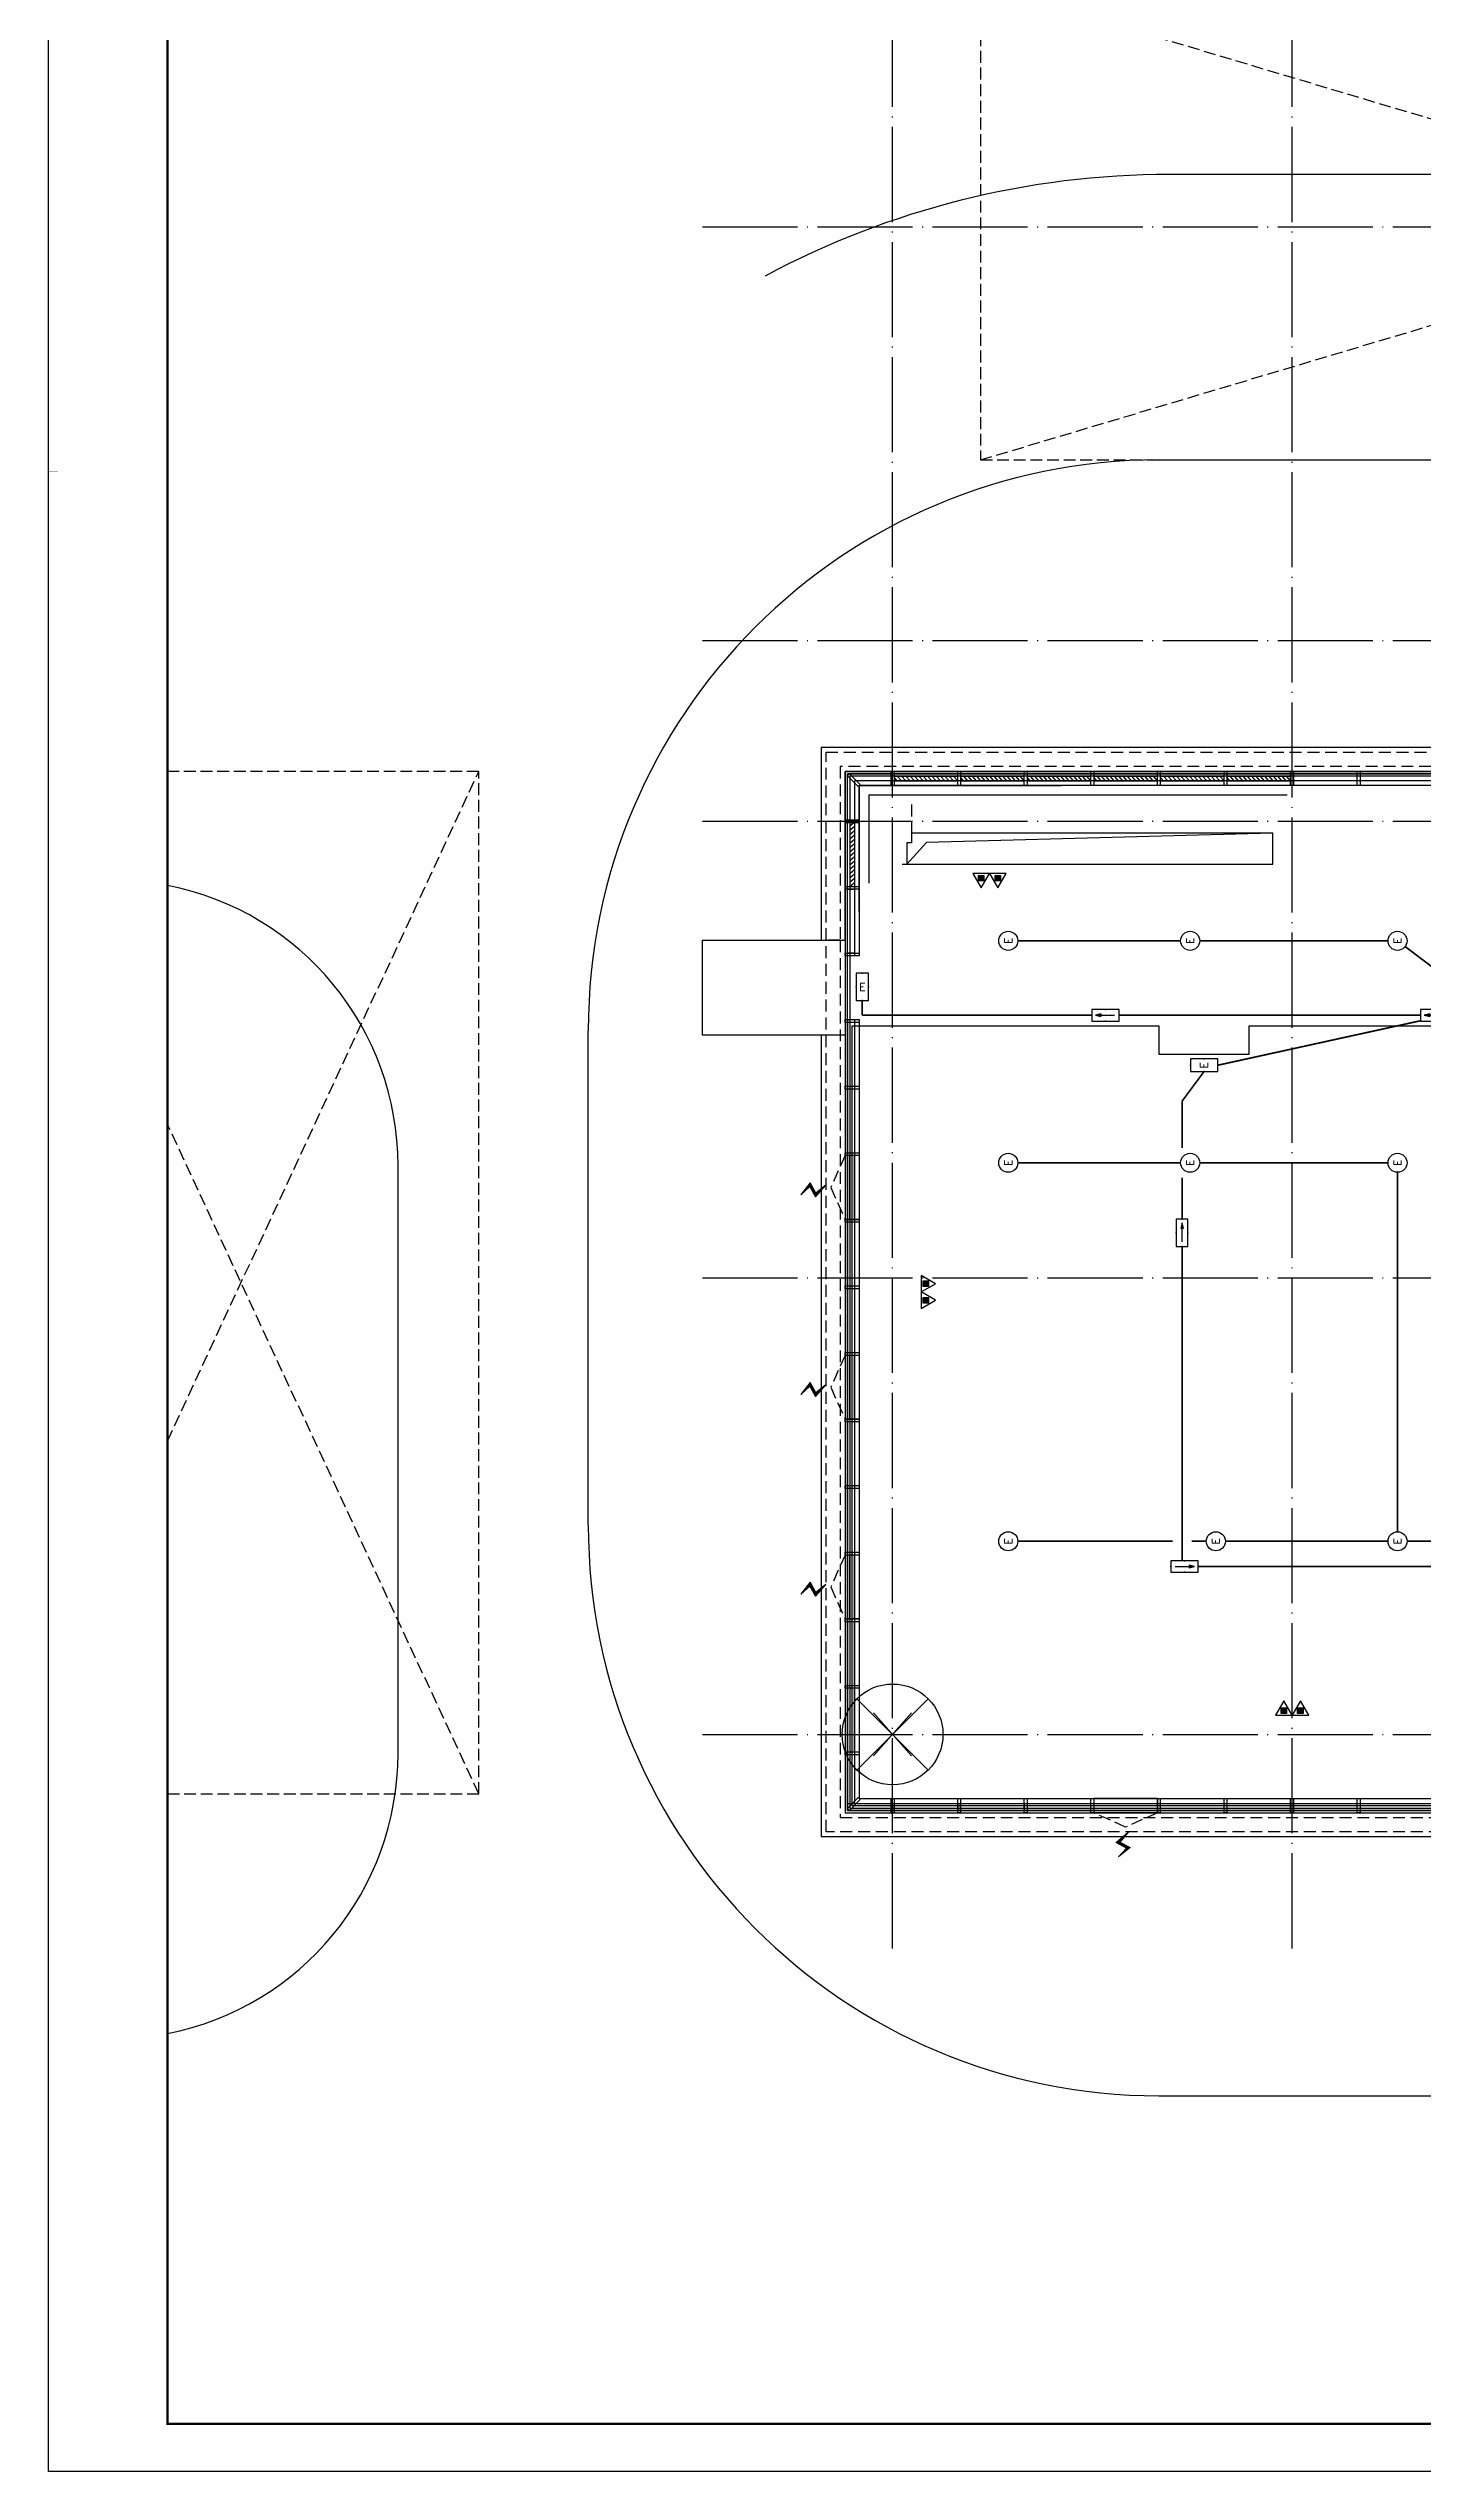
# Model space of a CAD drawing. Extents: x -2209072 to 495824, y -92434 to 572724.
# Drawn here: x 160259 to 189157, y -15500 to 35450 of the extents above; entities that cross this region are included whole.
import ezdxf
from ezdxf.enums import TextEntityAlignment as Align

# ---------------------------------------------------------------- set-up
doc = ezdxf.new("R2010")
doc.units = 0
doc.header["$LTSCALE"] = 1000
doc.header["$MEASUREMENT"] = 0
for name, pattern in [('6#7#幕墙$0$DASH', [0.35, 0.25, -0.1]), ('DASH', [0.35, 0.25, -0.1]), ('X-104 6#7#平面$0$104-1112 结构$0$$AUDIT_BAD_LTYPE1', [0]), ('X-104 6#7#平面$0$CACHE', [0.375, 0.25, -0.125]), ('X-104 6#7#平面$0$DASH', [0.35, 0.25, -0.1]), ('X-104 6#7#平面$0$DOTE', [2.42, 2, -0.2, 0.02, -0.2])]:
    doc.linetypes.add(name, pattern=pattern)
doc.layers.get('0').update_dxf_attribs({"linetype": 'CONTINUOUS'})
doc.layers.get('Defpoints').update_dxf_attribs({"linetype": 'CONTINUOUS'})
doc.layers.add('6#7#幕墙$0$04-不打印_辅助线', color=165, linetype='CONTINUOUS', plot=False)
for name, color, linetype in [('6#7#幕墙$0$04-电动窗', 1, 'CONTINUOUS'), ('6#7#幕墙$0$A-C_玻璃幕墙', 140, 'CONTINUOUS'), ('6#7#幕墙$0$A-C_窗', 140, 'CONTINUOUS'), ('EQUIP-照明', 3, 'CONTINUOUS'), ('WIRE-应急', 2, 'DASH'), ('X-104 6#7#平面$0$A-E_楼梯', 171, 'CONTINUOUS'), ('X-104 6#7#平面$0$A-O_散水', 134, 'CONTINUOUS'), ('X-104 6#7#平面$0$A-SUR_看线', 231, 'CONTINUOUS'), ('X-104 6#7#平面$0$A-TECH_结构', 21, 'CONTINUOUS'), ('X-104 6#7#平面$0$A_AXIS-轴线', 36, 'X-104 6#7#平面$0$DOTE'), ('X-104 6#7#平面$0$A_STR-砌块墙', 121, 'CONTINUOUS'), ('X-104 6#7#平面$0$EQUIP_消防-01', 7, 'CONTINUOUS'), ('X-104 6#7#平面$0$M-消防 救援场地', 240, 'X-104 6#7#平面$0$DASH'), ('X-104 6#7#平面$0$M-道路 边线', 151, 'CONTINUOUS'), ('X-104 6#7#平面$0$TWT_TEXT', 7, 'CONTINUOUS')]:
    doc.layers.add(name, color=color, linetype=linetype)
doc.layers.add('X-104 6#7#平面$0$000套内', color=226, linetype='CONTINUOUS', lineweight=30, plot=False)
doc.styles.add('_TEL_DIM', font='SIMPLEX', dxfattribs={"width": 0.8, "height": 3.5, "bigfont": 'HZTXT'})

# ---------------------------------------------------------------- blocks, each defined once
blk = doc.blocks.new('X-104 6#7#平面$0$dsgdfg')
at = {"layer": 'X-104 6#7#平面$0$A_AXIS-轴线'}
for points in [[(0, -4500), (0, 60900)], [(8400, -4500), (8400, 60900)], [(-4000, 31700), (114300, 31700)], [(-4000, 23000), (114300, 23000)], [(-4000, 19200), (114300, 19200)], [(-4000, 9600), (114300, 9600)], [(-4000, 0), (114300, 0)]]:
    blk.add_lwpolyline(points, dxfattribs=at)
blk = doc.blocks.new('X-104 6#7#平面$0$1f结构')
at = {"layer": 'Defpoints'}
for p, q in [((-400, -450), (400, 450)), ((-400, 450), (400, -450))]:
    blk.add_line(p, q, dxfattribs=at)
blk = doc.blocks.new('X-104 6#7#平面$0$ghgfjjk')
at = {"layer": 'X-104 6#7#平面$0$A-TECH_结构', "linetype": 'X-104 6#7#平面$0$DASH'}
blk.add_line((200, 18300), (7900, 18300), dxfattribs=at)
at = {"layer": 'X-104 6#7#平面$0$A-TECH_结构'}
for points in [[(8000, 18951), (710, 18754), (300, 18301)], [(400, 18950), (400, 18750), (300, 18750), (300, 18300), (8000, 18300), (8000, 18950), (400, 18950)]]:
    blk.add_lwpolyline(points, dxfattribs=at)
blk = doc.blocks.new('图框-A0+1-4')
for points, const_width in [([(0.02, 0.02), (1486.02, 0.02), (1486.02, 841.03), (0.02, 841.03)], 0.05), ([(1411.02, 831.03), (25.02, 831.03), (25.02, 10.03), (1411.02, 10.03)], 0.5)]:
    blk.add_lwpolyline(points, close=True, dxfattribs=dict(const_width=const_width))
at = {"const_width": 0.05}
blk.add_lwpolyline([(0.02, 420.53), (2.02, 420.53)], dxfattribs=at)
blk = doc.blocks.new('X-104 6#7#平面$0$esafrg')
at = {"layer": 'X-104 6#7#平面$0$A-TECH_结构'}
blk.add_lwpolyline([(-250, -89350), (-250, -67550), (42200, -67550), (42200, -65450), (39100, -65450), (39100, -55450), (59650, -55450), (59650, -52100), (59150, -52100), (59150, -30350), (111450, -30350), (111450, -52150), (69100, -52150), (69100, -55450), (71500, -55450), (71500, -65450), (51550, -65450), (51550, -67550), (52050, -67550), (52050, -89350)], close=True, dxfattribs=at)
blk = doc.blocks.new('X-104 6#7#平面$0$A$C5A7B30E4')
at = {"layer": 'X-104 6#7#平面$0$M-消防 救援场地'}
for p, q in [((1848, 26798), (35348, 36798)), ((1848, 36798), (35348, 26798)), ((-15250, 6169), (-8702, 20248)), ((-8702, -1252), (-15250, 12827))]:
    blk.add_line(p, q, dxfattribs=at)
blk.add_lwpolyline([(1848, 26798), (35348, 26798), (35348, 36798), (1848, 36798)], close=True, dxfattribs=at)
blk.add_lwpolyline([(-15250, -1252), (-8702, -1252), (-8702, 20248), (-15250, 20248)], dxfattribs=at)
at = {"layer": 'X-104 6#7#平面$0$M-道路 边线'}
for p, q in [((21130, 32800), (5825, 32800)), ((5600, 26800), (21270, 26800)), ((-6400, 4400), (-6400, 14800)), ((-10400, -400), (-10400, 11962)), ((5600, -7600), (46964, -7600))]:
    blk.add_line(p, q, dxfattribs=at)
for centre, radius, start, end in [((5825, 14800), 18000, 90, 118.1983), ((5600, 14800), 12000, 90, 180), ((-16400, 11962), 6000, 0, 78.9511), ((5600, 4400), 12000, 180, 270), ((-16400, -400), 6000, 281.0488, 0)]:
    blk.add_arc(centre, radius, start, end, dxfattribs=at)
blk = doc.blocks.new('6#7#幕墙$0$$TCHSYS$WIN2D')
for p, q in [((-0.5, 0.5), (0.5, 0.5)), ((-0.5, 0.5), (-0.5, -0.5)), ((0.5, 0.5), (0.5, -0.5)), ((0.5, 0.167), (-0.5, 0.167)), ((0.5, -0.167), (-0.5, -0.167)), ((-0.5, -0.5), (0.5, -0.5))]:
    blk.add_line(p, q)
blk = doc.blocks.new('6#7#幕墙$0$开启扇')
at = {"layer": '6#7#幕墙$0$04-电动窗'}
h = blk.add_hatch(color=1, dxfattribs=at)
h.dxf.hatch_style = 1
h.paths.add_polyline_path([(822, 978), (651, 790), (867, 672), (619, 453), (788, 663), (571, 780)])
at = {"layer": '6#7#幕墙$0$04-电动窗', "color": 1}
blk.add_lwpolyline([(822, 978), (651, 790), (867, 672), (619, 453), (788, 663), (571, 780), (822, 978)], close=True, dxfattribs=at)
at = {"layer": '6#7#幕墙$0$A-C_窗', "linetype": '6#7#幕墙$0$DASH'}
blk.add_lwpolyline([(0, 50), (670, 350), (1340, 50)], dxfattribs=at)
at = {"layer": '6#7#幕墙$0$A-C_窗', "xscale": -1340, "yscale": 300, "zscale": 1340, "rotation": 180}
blk.add_blockref('6#7#幕墙$0$$TCHSYS$WIN2D', (670, -100), dxfattribs=at)
blk = doc.blocks.new('6#7#幕墙$0$FDFSG')
at = {"layer": 'Defpoints'}
blk.add_lwpolyline([(-749, 749), (0, 0), (-749, -749), (749, 749), (0, 0), (749, -749)], dxfattribs=at)
blk.add_circle((0, 0), 1059, dxfattribs=at)
blk = doc.blocks.new('6#7#幕墙$0$$WINLIB2D$00000039')
at = {"color": 0}
for points in [[(-0.5, 0.5), (-0.5, -0.5)], [(0.5, 0.5), (-0.5, 0.5)], [(0.5, -0.5), (0.5, 0.5)], [(-0.5, 0.167), (0.5, 0.167)], [(-0.452, -0.167), (-0.5, 0.084)], [(-0.384, -0.167), (-0.448, 0.167)], [(-0.316, -0.167), (-0.38, 0.167)], [(-0.248, -0.167), (-0.312, 0.167)], [(-0.18, -0.167), (-0.244, 0.167)], [(-0.112, -0.167), (-0.176, 0.167)], [(-0.044, -0.167), (-0.108, 0.167)], [(0.024, -0.167), (-0.04, 0.167)], [(0.092, -0.167), (0.028, 0.167)], [(0.16, -0.167), (0.096, 0.167)], [(0.228, -0.167), (0.164, 0.167)], [(0.296, -0.167), (0.232, 0.167)], [(0.364, -0.167), (0.3, 0.167)], [(0.432, -0.167), (0.368, 0.167)], [(0.5, -0.167), (0.436, 0.167)], [(-0.5, -0.167), (0.5, -0.167)], [(0.5, -0.5), (-0.5, -0.5)]]:
    blk.add_lwpolyline(points, dxfattribs=at)
blk = doc.blocks.new('6#7#幕墙$0$jiao')
at = {"layer": '6#7#幕墙$0$A-C_窗'}
blk.add_lwpolyline([(51079, -1171), (51308, -1400), (51350, -1358), (51121, -1129)], close=True, dxfattribs=at)
blk = doc.blocks.new('6#7#幕墙$0$ii')
blk.add_lwpolyline([(-1340, 0), (0, 0), (0, -150), (-1340, -150)], close=True)
blk = doc.blocks.new('*U1967')
blk.add_lwpolyline([(-1360, 0), (-20, 0), (-20, -150), (-1360, -150)], close=True)
blk = doc.blocks.new('*U1974')
blk.add_lwpolyline([(-1360, 0), (-440, 0), (-440, -150), (-1360, -150)], close=True)
blk = doc.blocks.new('*U1960')
at = {"layer": '6#7#幕墙$0$A-C_玻璃幕墙', "xscale": -1, "rotation": 90}
blk.add_blockref('6#7#幕墙$0$开启扇', (50, 670), dxfattribs=at)
blk = doc.blocks.new('6#7#幕墙')
blk.add_point((178012, 0))
at = {"layer": '6#7#幕墙$0$04-不打印_辅助线'}
blk.add_lwpolyline([(160262, 73600), (317912, 73600), (317912, -15500), (160262, -15500)], close=True, dxfattribs=at)
for points in [[(216462, 22350), (219562, 22350), (219562, 20150), (177112, 20150), (177112, -1550), (229312, -1550), (229312, 20150), (228812, 20150), (228812, 22350), (237112, 22350), (237112, 22350), (246312, 22350)], [(186382, 20050), (177212, 20050), (177212, 18301)], [(177312, 17300), (177312, 19950), (181562, 19950)], [(177263, 749), (178012, 0), (177263, -749), (178761, 749), (178012, 0), (178761, -749)]]:
    blk.add_lwpolyline(points, dxfattribs=at)
at = {"layer": '6#7#幕墙$0$A-C_玻璃幕墙'}
for points in [[(216362, 24500), (216362, 22250), (219462, 22250), (219462, 20250), (177012, 20250), (177012, -1650), (229412, -1650), (229412, 20250), (228912, 20250), (228912, 22250), (238912, 22250)], [(206042, 20200), (177062, 20200)], [(206042, 20050), (177212, 20050), (177212, 16370)], [(206042, 19950), (177312, 19950), (177312, 16370)], [(177062, 15030), (177062, -1600), (217242, -1600)], [(177212, 15030), (177212, -1450), (217242, -1450)], [(177312, 15030), (177312, -1350), (217242, -1350)]]:
    blk.add_lwpolyline(points, dxfattribs=at)
for points in [[(177982, 20250), (178042, 20250), (178042, 19950), (177982, 19950)], [(179382, 20250), (179442, 20250), (179442, 19950), (179382, 19950)], [(180782, 20250), (180842, 20250), (180842, 19950), (180782, 19950)], [(182182, 20250), (182242, 20250), (182242, 19950), (182182, 19950)], [(183582, 20250), (183642, 20250), (183642, 19950), (183582, 19950)], [(184982, 20250), (185042, 20250), (185042, 19950), (184982, 19950)], [(186382, 20250), (186442, 20250), (186442, 19950), (186382, 19950)], [(187782, 20250), (187842, 20250), (187842, 19950), (187782, 19950)], [(177312, 19230), (177312, 19170), (177012, 19170), (177012, 19230)], [(177312, 17830), (177312, 17770), (177012, 17770), (177012, 17830)], [(177312, 16430), (177312, 16370), (177012, 16370), (177012, 16430)], [(177312, 15030), (177312, 14970), (177012, 14970), (177012, 15030)], [(177312, 13630), (177312, 13570), (177012, 13570), (177012, 13630)], [(177312, 12230), (177312, 12170), (177012, 12170), (177012, 12230)], [(177312, 10830), (177312, 10770), (177012, 10770), (177012, 10830)], [(177312, 9430), (177312, 9370), (177012, 9370), (177012, 9430)], [(177312, 8030), (177312, 7970), (177012, 7970), (177012, 8030)], [(177312, 6630), (177312, 6570), (177012, 6570), (177012, 6630)], [(177312, 5230), (177312, 5170), (177012, 5170), (177012, 5230)], [(177312, 3830), (177312, 3770), (177012, 3770), (177012, 3830)], [(177312, 2430), (177312, 2370), (177012, 2370), (177012, 2430)], [(177312, 1030), (177312, 970), (177012, 970), (177012, 1030)], [(177312, -370), (177312, -430), (177012, -430), (177012, -370)], [(177982, -1350), (178042, -1350), (178042, -1650), (177982, -1650)], [(179382, -1350), (179442, -1350), (179442, -1650), (179382, -1650)], [(180782, -1350), (180842, -1350), (180842, -1650), (180782, -1650)], [(182182, -1350), (182242, -1350), (182242, -1650), (182182, -1650)], [(183582, -1350), (183642, -1350), (183642, -1650), (183582, -1650)], [(184982, -1350), (185042, -1350), (185042, -1650), (184982, -1650)], [(186382, -1350), (186442, -1350), (186442, -1650), (186382, -1650)], [(187782, -1350), (187842, -1350), (187842, -1650), (187782, -1650)]]:
    blk.add_lwpolyline(points, close=True, dxfattribs=at)
at = {"layer": '6#7#幕墙$0$A-C_窗'}
blk.add_lwpolyline([(177333, -1371), (177104, -1600), (177062, -1558), (177291, -1329)], close=True, dxfattribs=at)
at = {"color": 0, "linetype": 'ByBlock', "lineweight": -2, "transparency": 16777216}
blk.add_blockref('*U1960', (177012, 3100), dxfattribs=at)
at = {"layer": '6#7#幕墙$0$04-不打印_辅助线', "rotation": 359.9999999999999}
blk.add_blockref('6#7#幕墙$0$FDFSG', (178012, 0), dxfattribs=at)
at = {"layer": '6#7#幕墙$0$A-C_玻璃幕墙', "xscale": 1340, "yscale": 300.0000000000001, "zscale": -1340}
for p, rotation in [((178712, 20100), 359.9999999999999), ((180112, 20100), 359.9999999999999), ((181512, 20100), 359.9999999999999), ((182912, 20100), 359.9999999999999), ((184312, 20100), 359.9999999999999), ((185712, 20100), 359.9999999999999), ((177162, 18500), 270)]:
    blk.add_blockref('6#7#幕墙$0$$WINLIB2D$00000039', p, dxfattribs=dict(at, rotation=rotation))
at = {"layer": '6#7#幕墙$0$A-C_玻璃幕墙'}
for name, p, rotation in [('6#7#幕墙$0$ii', (177062, 17770), 90), ('*U1974', (178422, -1450), 359.9980808591542), ('*U1967', (179402, -1450), 359.9980808591542), ('*U1967', (180802, -1450), 359.9980808591542), ('6#7#幕墙$0$开启扇', (183582, -1600), 179.9999999999999)]:
    blk.add_blockref(name, p, dxfattribs=dict(at, rotation=rotation))
at = {"layer": '6#7#幕墙$0$A-C_玻璃幕墙', "xscale": -1, "rotation": 90}
for name, p in [('6#7#幕墙$0$开启扇', (177062, 12170)), ('6#7#幕墙$0$开启扇', (177062, 7970)), ('6#7#幕墙$0$ii', (177062, 1030)), ('6#7#幕墙$0$ii', (177062, -370))]:
    blk.add_blockref(name, p, dxfattribs=at)
at = {"layer": '6#7#幕墙$0$A-C_窗', "rotation": 180}
blk.add_blockref('6#7#幕墙$0$jiao', (228412, 18800), dxfattribs=at)
blk = doc.blocks.new('X-104 6#7#平面$0$$TWTSYS$00000546')
h = blk.add_hatch()
h.set_pattern_fill('ANSI31', color=256, scale=200, style=0)
h.set_pattern_definition([(45, (-38543.802, -6670.83), (-17.67767, 17.67767), [])])
h.paths.add_polyline_path([(-65, 174), (65, 174), (65, 44), (-65, 44)])
for points in [[(0, 344), (-198, 0), (198, 0)], [(-65, 174), (65, 174), (65, 44), (-65, 44)]]:
    blk.add_lwpolyline(points, close=True)
blk = doc.blocks.new('X-104 6#7#平面$0$灭火器1')
at = {"layer": 'X-104 6#7#平面$0$EQUIP_消防-01', "xscale": 0.88, "yscale": 0.88, "zscale": 0.88, "rotation": 270}
for p in [(283402, 14626), (283402, 14277)]:
    blk.add_blockref('X-104 6#7#平面$0$$TWTSYS$00000546', p, dxfattribs=at)
blk = doc.blocks.new('X-104 6#7#平面$0$灭火器2')
at = {"layer": 'X-104 6#7#平面$0$EQUIP_消防-01', "xscale": 0.88, "yscale": 0.88, "zscale": 0.88, "rotation": 90}
for p in [(-4049632, -27064), (-4049632, -27413)]:
    blk.add_blockref('X-104 6#7#平面$0$$TWTSYS$00000546', p, dxfattribs=at)
blk = doc.blocks.new('X-104 6#7#平面$0$A$C61334207')
at = {"layer": 'X-104 6#7#平面$0$EQUIP_消防-01', "rotation": 270}
blk.add_blockref('X-104 6#7#平面$0$灭火器2', (213652, -4049230), dxfattribs=at)
at = {"layer": 'X-104 6#7#平面$0$TWT_TEXT', "linetype": 'ByBlock', "rotation": 270}
blk.add_blockref('X-104 6#7#平面$0$灭火器1', (165598, 301504), dxfattribs=at)
at = {"layer": 'X-104 6#7#平面$0$TWT_TEXT', "linetype": 'ByBlock'}
blk.add_blockref('X-104 6#7#平面$0$灭火器1', (-104788, -5149), dxfattribs=at)
blk = doc.blocks.new('X-104 6#7#平面')
blk.add_line((178012, 18201), (178012, 18201))
at = {"layer": 'X-104 6#7#平面$0$000套内'}
blk.add_lwpolyline([(186712, 20100), (186712, 20100)], close=True, dxfattribs=at)
for points in [[(186712, 14900), (186712, 14900), (189612, 14900), (189612, 9600), (192712, 9600), (192712, 9600), (201062, 9600), (201062, 9100), (202862, 9100), (202862, 9600), (204912, 9600), (204912, 5250), (229262, 5250)], [(229262, -1500), (214412, -1500), (214412, -1500), (214412, -1500), (208812, -1500), (208812, -1500), (177162, -1500), (177162, 14900), (183610, 14900), (183610, 14300), (185510, 14300), (185510, 14900), (186712, 14900), (186712, 14900)]]:
    blk.add_lwpolyline(points, dxfattribs=at)
at = {"layer": 'X-104 6#7#平面$0$A-E_楼梯'}
blk.add_lwpolyline([(177012, 14700), (174012, 14700), (174012, 16700), (177012, 16700)], dxfattribs=at)
at = {"layer": 'X-104 6#7#平面$0$A-O_散水'}
for points in [[(205712, 20250), (205712, 20750), (176512, 20750), (176512, 16700), (177012, 16700)], [(177012, 16700), (177012, 20250), (211812, 20250), (211812, 20750), (207712, 20750), (207712, 20250)], [(177012, 14700), (176512, 14700), (176512, -2150), (216912, -2150), (216912, -1650)]]:
    blk.add_lwpolyline(points, dxfattribs=at)
at = {"layer": 'X-104 6#7#平面$0$A-O_散水', "linetype": 'X-104 6#7#平面$0$CACHE'}
for points in [[(176912, 16700), (176612, 16700), (176612, 20650), (207712, 20650), (207712, 20350), (176912, 20350)], [(176912, 16700), (176912, -1750), (216912, -1750), (216912, -2050), (176612, -2050), (176612, 16700)]]:
    blk.add_lwpolyline(points, close=True, dxfattribs=at)
at = {"layer": 'X-104 6#7#平面$0$A-SUR_看线'}
for points in [[(186312, 19950), (177312, 19950), (177312, 17900)], [(186312, 19750), (177512, 19750), (177512, 17900)]]:
    blk.add_lwpolyline(points, dxfattribs=at)
at = {"layer": 'X-104 6#7#平面$0$A-TECH_结构', "linetype": 'X-104 6#7#平面$0$DASH'}
blk.add_line((178412, 19550), (178412, 18750), dxfattribs=at)
at = {"linetype": 'X-104 6#7#平面$0$104-1112 结构$0$$AUDIT_BAD_LTYPE1'}
blk.add_blockref('X-104 6#7#平面$0$A$C61334207', (0, 0), dxfattribs=at)
for name, p in [('6#7#幕墙', (0, 0)), ('X-104 6#7#平面$0$dsgdfg', (178012, 0)), ('X-104 6#7#平面$0$1f结构', (178012, 0))]:
    blk.add_blockref(name, p)
at = {"xscale": 100, "yscale": 100, "zscale": 100}
blk.add_blockref('图框-A0+1-4', (160259, -15500), dxfattribs=at)
at = {"color": 1}
blk.add_blockref('X-104 6#7#平面$0$A$C5A7B30E4', (178012, 0), dxfattribs=at)
at = {"layer": 'X-104 6#7#平面$0$A-TECH_结构'}
blk.add_blockref('X-104 6#7#平面$0$ghgfjjk', (178012, 0), dxfattribs=at)
at = {"layer": 'X-104 6#7#平面$0$A_STR-砌块墙'}
blk.add_blockref('X-104 6#7#平面$0$esafrg', (177312, 87750), dxfattribs=at)
blk = doc.blocks.new('$equip$00001838')
blk.add_circle((0, 0), 0.5)
at = {"color": 7, "style": '_TEL_DIM'}
blk.add_attdef('$TEXT$', text='', height=0.4, dxfattribs=at).set_placement((0, 0), align=Align.MIDDLE_CENTER)
at = {"color": 7, "style": '_TEL_DIM', "flags": 1}
blk.add_attdef('A', text='', height=0.00002, dxfattribs=at).set_placement((0, 0), align=Align.MIDDLE_CENTER)
blk = doc.blocks.new('$equip$00002540')
blk.add_hatch(color=256).paths.add_polyline_path([(0.24, 0.37), (0.24, 0.23), (0.53, 0.3)])
for p, q in [((-0.72, 0.6), (-0.72, 0)), ((0.72, 0.6), (-0.72, 0.6)), ((-0.72, 0), (0.72, 0)), ((0.24, 0.37), (0.24, 0.23)), ((0.53, 0.3), (0.24, 0.37)), ((0.24, 0.23), (0.53, 0.3)), ((0.72, 0), (0.72, 0.6))]:
    blk.add_line(p, q)
at = {"color": 7}
blk.add_line((-0.48, 0.3), (0.48, 0.3), dxfattribs=at)
at = {"const_width": 0.02}
blk.add_lwpolyline([(-0.72, 0.6), (-0.72, 0), (0.72, 0), (0.72, 0.6), (-0.72, 0.6), (-0.72, 0)], dxfattribs=at)
for p in [(-0.72, 0.3), (0, 0.6), (0, 0), (0.72, 0.3)]:
    blk.add_point(p)
at = {"color": 7, "style": '_TEL_DIM', "flags": 1}
blk.add_attdef('A', text='', height=0.00002, dxfattribs=at).set_placement((0, 0), align=Align.MIDDLE_CENTER)
blk = doc.blocks.new('$equip_U$00000189(HT0843)')
at = {"color": 2}
for p, q in [((-0.72, 0.66), (-0.72, 0)), ((0.72, 0.66), (-0.72, 0.66)), ((-0.72, 0), (0.72, 0)), ((0.72, 0), (0.72, 0.66))]:
    blk.add_line(p, q, dxfattribs=at)
at = {"color": 2, "const_width": 0.0125}
for points in [[(0.72, 0.66), (0.72, 0.66), (-0.72, 0.66)], [(-0.72, 0.66), (-0.72, 0)], [(-0.72, 0), (0.72, 0)], [(0.72, 0), (0.72, 0.66)]]:
    blk.add_lwpolyline(points, dxfattribs=at)
at = {"color": 2}
blk.add_lwpolyline([(-0.72, 0.66), (-0.72, 0)], dxfattribs=at)
for p in [(-0.72, 0.33), (0, 0.66), (0, 0), (0.72, 0.33)]:
    blk.add_point(p)
at = {"color": 7, "style": '_TEL_DIM'}
blk.add_attdef('$TEXT$', text='', height=0.4, dxfattribs=at).set_placement((0, 0.33), align=Align.MIDDLE_CENTER)
at = {"color": 7, "style": '_TEL_DIM', "flags": 1}
blk.add_attdef('A', text='', height=0.000025, dxfattribs=at).set_placement((0, 0), align=Align.MIDDLE_CENTER)
blk = doc.blocks.new('$equip$00002541')
blk.add_hatch(color=256).paths.add_polyline_path([(-0.24, 0.37), (-0.53, 0.3), (-0.24, 0.23)])
for p, q in [((-0.72, 0.6), (-0.72, 0)), ((0.72, 0.6), (-0.72, 0.6)), ((-0.72, 0), (0.72, 0)), ((-0.24, 0.37), (-0.53, 0.3)), ((-0.53, 0.3), (-0.24, 0.23)), ((-0.24, 0.37), (-0.24, 0.23)), ((0.72, 0), (0.72, 0.6))]:
    blk.add_line(p, q)
at = {"color": 7}
blk.add_line((-0.48, 0.3), (0.48, 0.3), dxfattribs=at)
at = {"const_width": 0.03}
blk.add_lwpolyline([(-0.72, 0.6), (-0.72, 0), (0.72, 0), (0.72, 0.6), (-0.72, 0.6), (-0.72, 0)], dxfattribs=at)
for p in [(-0.72, 0.3), (0, 0.6), (0, 0), (0.72, 0.3)]:
    blk.add_point(p)
at = {"color": 7, "style": '_TEL_DIM', "flags": 1}
blk.add_attdef('A', text='', height=0.00002, dxfattribs=at).set_placement((0, 0), align=Align.MIDDLE_CENTER)
blk = doc.blocks.new('$equip$00002534')
for p, q in [((-0.72, 0.66), (-0.72, 0)), ((0.72, 0.66), (-0.72, 0.66)), ((-0.72, 0), (0.72, 0)), ((0.72, 0), (0.72, 0.66))]:
    blk.add_line(p, q)
at = {"const_width": 0.03}
blk.add_lwpolyline([(-0.72, 0.66), (-0.72, 0), (0.72, 0), (0.72, 0.66), (-0.72, 0.66), (-0.72, 0)], dxfattribs=at)
for p in [(-0.72, 0.33), (0, 0.66), (0, 0), (0.72, 0.33)]:
    blk.add_point(p)
at = {"color": 7, "style": '_TEL_DIM'}
blk.add_attdef('$TEXT$', text='', height=0.4, dxfattribs=at).set_placement((0, 0.33), align=Align.MIDDLE_CENTER)
at = {"color": 7, "style": '_TEL_DIM', "flags": 1}
blk.add_attdef('A', text='', height=0.00002, dxfattribs=at).set_placement((0, 0), align=Align.MIDDLE_CENTER)

msp = doc.modelspace()

# ---------------------------------------------------------------- linework, layer by layer
at = {"layer": 'WIRE-应急', "linetype": 'DASH', "const_width": 35}
for points in [[(180645, 16686), (184070, 16686)], [(184470, 16686), (188431, 16686)], [(190770, 15071), (188791, 16566)], [(177375, 15428), (177375, 15120)], [(182202, 15120), (177375, 15120)], [(189115, 15120), (182778, 15120)], [(189115, 15006), (184850, 14070)], [(184099, 13313), (184562, 13938)], [(184099, 12332), (184099, 13313)], [(180645, 12019), (184070, 12019)], [(184099, 10836), (184099, 11707)], [(184470, 12019), (188431, 12019)], [(188631, 4260), (188631, 11819)], [(184099, 10260), (184099, 3652)], [(180645, 4060), (183899, 4060)], [(184299, 4060), (184610, 4060)], [(185010, 4060), (188431, 4060)], [(188831, 4060), (192256, 4060)], [(184438, 3532), (193527, 3532)]]:
    msp.add_lwpolyline(points, dxfattribs=at)

# ---------------------------------------------------------------- block references
msp.add_blockref('X-104 6#7#平面', (0, 0))
at = {"layer": 'EQUIP-照明', "xscale": 400, "yscale": 400, "zscale": 400, "rotation": 90}
for p in [(180445, 16686), (184270, 16686), (188631, 16686), (180445, 12019), (184270, 12019), (188631, 12019), (180445, 4060), (184810, 4060), (188631, 4060)]:
    msp.add_blockref('$equip$00001838', p, dxfattribs=at).add_auto_attribs({'$TEXT$': 'E'})
at = {"layer": 'EQUIP-照明'}
ref = msp.add_blockref('$equip$00002534', (177243, 15716), dxfattribs=dict(at, xscale=400, yscale=400, zscale=400, rotation=270))
ref.add_attrib('$TEXT$', 'E', dxfattribs={"layer": '0', "color": 7, "height": 160, "style": '_TEL_DIM'}).set_placement((177375, 15716), align=Align.MIDDLE_CENTER)
at = {"layer": 'EQUIP-照明', "xscale": 400, "yscale": 400, "zscale": 400}
for name, p in [('$equip$00002541', (182490, 15000)), ('$equip$00002541', (189403, 15000)), ('$equip$00002540', (184150, 3412))]:
    msp.add_blockref(name, p, dxfattribs=at)
at = {"layer": 'EQUIP-照明'}
ref = msp.add_blockref('$equip_U$00000189(HT0843)', (184562, 14202), dxfattribs=dict(at, xscale=400, yscale=400, zscale=400, rotation=180))
ref.add_attrib('$TEXT$', 'E', dxfattribs={"layer": '0', "color": 7, "height": 160, "rotation": 90, "style": '_TEL_DIM'}).set_placement((184562, 14070), align=Align.MIDDLE_CENTER)
at = {"layer": 'EQUIP-照明', "xscale": 400, "yscale": 400, "zscale": 400, "rotation": 90}
msp.add_blockref('$equip$00002540', (184219, 10548), dxfattribs=at)

doc.saveas('drawing.dxf')
